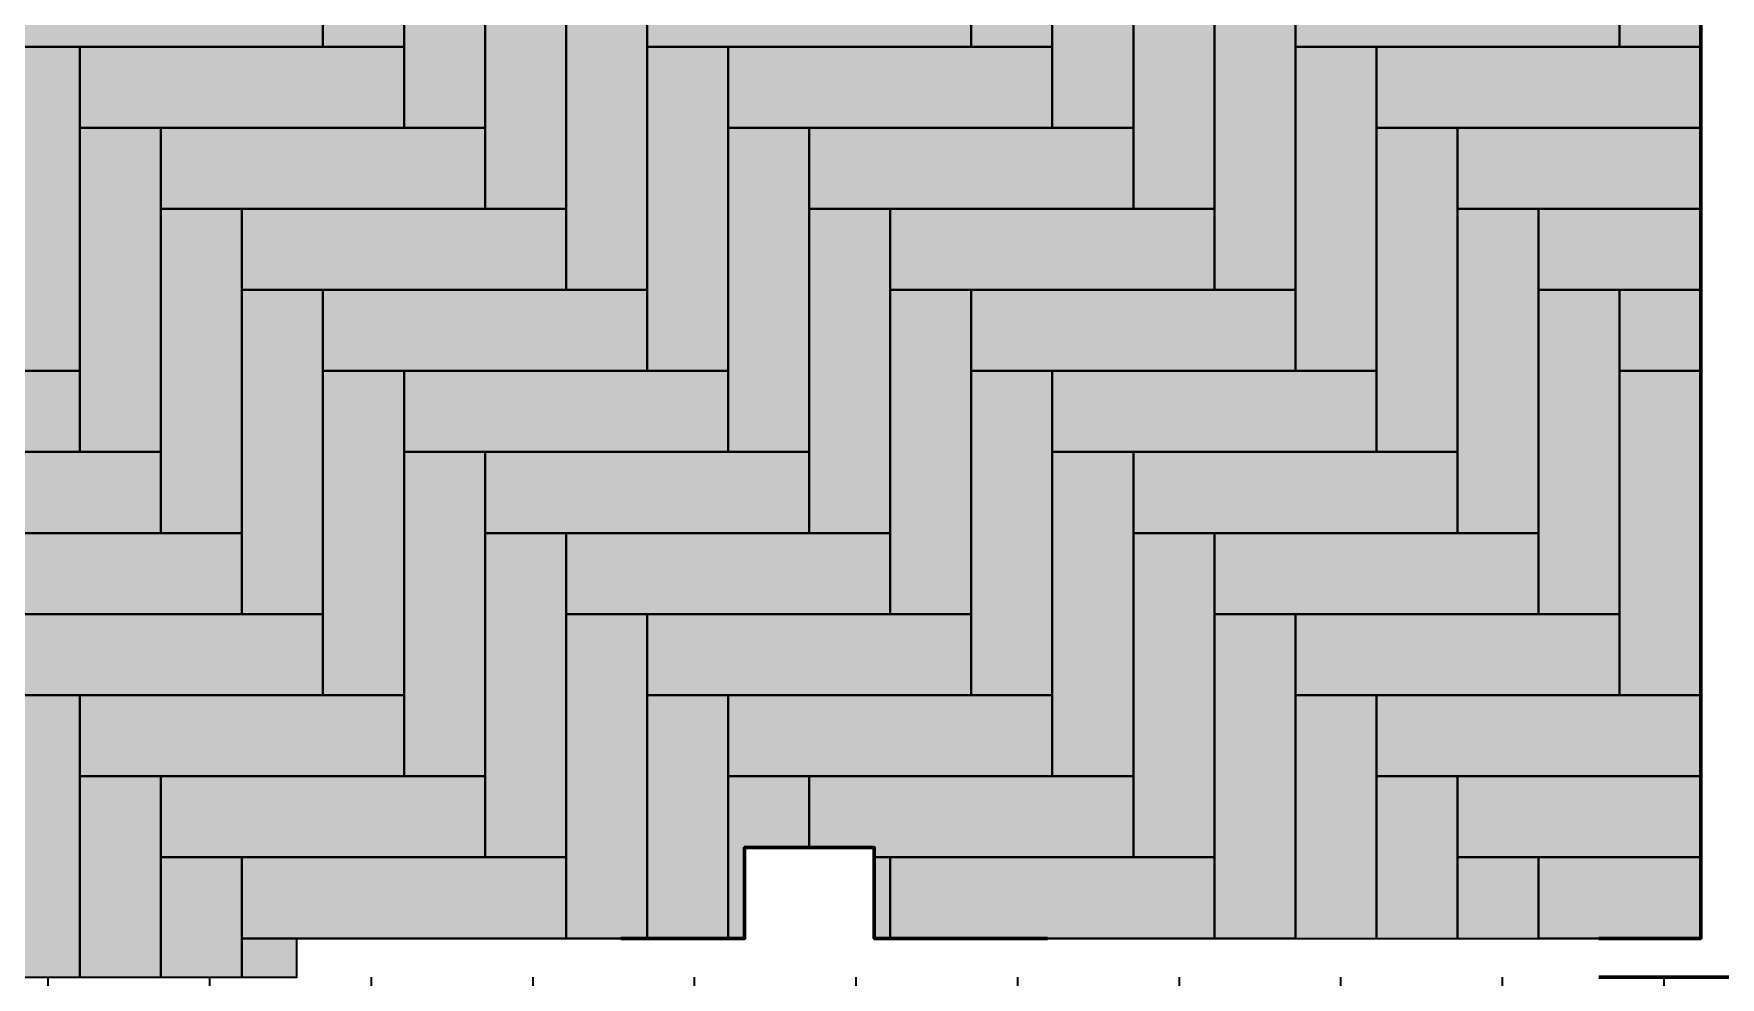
# Model space of a CAD drawing. Header units: millimetres. Extents: x -510890 to 418982, y -118257 to 141350.
# Drawn here: x 70250 to 75452, y -8091 to -5181 of the extents above; entities that cross this region are included whole.
import ezdxf

# ---------------------------------------------------------------- set-up
doc = ezdxf.new("R2010")
doc.units = ezdxf.units.MM
doc.layers.add('АР_Площадь контур', color=220, linetype='Continuous', lineweight=35, plot=False)

msp = doc.modelspace()

# ---------------------------------------------------------------- hatches: boundary and pattern name
at = {"layer": 'АР_Площадь контур', "ltscale": 100, "true_color": 0xffffff}
h = msp.add_hatch(color=7, dxfattribs=at)
h.dxf.hatch_style = 1
h.paths.add_polyline_path([(71391.8, -4220.6), (71141.8, -4220.6), (71141.8, -5220.6), (71391.8, -5220.6)])
at = {"layer": 'АР_Площадь контур', "ltscale": 100, "true_color": 0x636466}
h = msp.add_hatch(color=251, dxfattribs=at)
h.dxf.hatch_style = 1
h.paths.add_polyline_path([(73391.8, -4220.6), (73141.8, -4220.6), (73141.8, -5220.6), (73391.8, -5220.6)])
at = {"layer": 'АР_Площадь контур', "ltscale": 100, "true_color": 0xc7c8ca}
h = msp.add_hatch(color=9, dxfattribs=at)
h.dxf.hatch_style = 1
h.paths.add_polyline_path([(75391.8, -4220.6), (75141.8, -4220.6), (75141.8, -5220.6), (75391.8, -5220.6)])
at = {"layer": 'АР_Площадь контур', "ltscale": 100, "true_color": 0x636466}
h = msp.add_hatch(color=251, dxfattribs=at)
h.dxf.hatch_style = 1
h.paths.add_polyline_path([(71641.8, -4470.6), (71391.8, -4470.6), (71391.8, -5470.6), (71641.8, -5470.6)])
at = {"layer": 'АР_Площадь контур', "ltscale": 100, "true_color": 0xc7c8ca}
h = msp.add_hatch(color=9, dxfattribs=at)
h.dxf.hatch_style = 1
h.paths.add_polyline_path([(73641.8, -4470.6), (73391.8, -4470.6), (73391.8, -5470.6), (73641.8, -5470.6)])
at = {"layer": 'АР_Площадь контур', "ltscale": 100, "true_color": 0xffffff}
h = msp.add_hatch(color=7, dxfattribs=at)
h.dxf.hatch_style = 1
h.paths.add_polyline_path([(75392.3, -5470.6), (75392.3, -4470.6), (75391.8, -4470.6), (75391.8, -5470.6)])
at = {"layer": 'АР_Площадь контур', "ltscale": 100, "true_color": 0xc7c8ca}
h = msp.add_hatch(color=9, dxfattribs=at)
h.dxf.hatch_style = 1
h.paths.add_polyline_path([(71891.8, -4720.6), (71641.8, -4720.6), (71641.8, -5720.6), (71891.8, -5720.6)])
at = {"layer": 'АР_Площадь контур', "ltscale": 100, "true_color": 0xffffff}
h = msp.add_hatch(color=7, dxfattribs=at)
h.dxf.hatch_style = 1
h.paths.add_polyline_path([(73891.8, -4720.6), (73641.8, -4720.6), (73641.8, -5720.6), (73891.8, -5720.6)])
h = msp.add_hatch(color=7, dxfattribs=at)
h.dxf.hatch_style = 1
h.paths.add_polyline_path([(71141.8, -4970.6), (70141.8, -4970.6), (70141.8, -5220.6), (71141.8, -5220.6)])
h = msp.add_hatch(color=7, dxfattribs=at)
h.dxf.hatch_style = 1
h.paths.add_polyline_path([(72141.8, -4970.6), (71891.8, -4970.6), (71891.8, -5970.6), (72141.8, -5970.6)])
at = {"layer": 'АР_Площадь контур', "ltscale": 100, "true_color": 0x636466}
h = msp.add_hatch(color=251, dxfattribs=at)
h.dxf.hatch_style = 1
h.paths.add_polyline_path([(73141.8, -4970.6), (72141.8, -4970.6), (72141.8, -5220.6), (73141.8, -5220.6)])
h = msp.add_hatch(color=251, dxfattribs=at)
h.dxf.hatch_style = 1
h.paths.add_polyline_path([(74141.8, -4970.6), (73891.8, -4970.6), (73891.8, -5970.6), (74141.8, -5970.6)])
at = {"layer": 'АР_Площадь контур', "ltscale": 100, "true_color": 0xc7c8ca}
h = msp.add_hatch(color=9, dxfattribs=at)
h.dxf.hatch_style = 1
h.paths.add_polyline_path([(75141.8, -4970.6), (74141.8, -4970.6), (74141.8, -5220.6), (75141.8, -5220.6)])
at = {"layer": 'АР_Площадь контур', "ltscale": 100, "true_color": 0xffffff}
h = msp.add_hatch(color=7, dxfattribs=at)
h.dxf.hatch_style = 1
h.paths.add_polyline_path([(70391.8, -5220.6), (70141.8, -5220.6), (70141.8, -6220.6), (70391.8, -6220.6)])
at = {"layer": 'АР_Площадь контур', "ltscale": 100, "true_color": 0x636466}
h = msp.add_hatch(color=251, dxfattribs=at)
h.dxf.hatch_style = 1
h.paths.add_polyline_path([(71391.8, -5220.6), (70391.8, -5220.6), (70391.8, -5470.6), (71391.8, -5470.6)])
h = msp.add_hatch(color=251, dxfattribs=at)
h.dxf.hatch_style = 1
h.paths.add_polyline_path([(72391.8, -5220.6), (72141.8, -5220.6), (72141.8, -6220.6), (72391.8, -6220.6)])
at = {"layer": 'АР_Площадь контур', "ltscale": 100, "true_color": 0xc7c8ca}
h = msp.add_hatch(color=9, dxfattribs=at)
h.dxf.hatch_style = 1
h.paths.add_polyline_path([(73391.8, -5220.6), (72391.8, -5220.6), (72391.8, -5470.6), (73391.8, -5470.6)])
h = msp.add_hatch(color=9, dxfattribs=at)
h.dxf.hatch_style = 1
h.paths.add_polyline_path([(74391.8, -5220.6), (74141.8, -5220.6), (74141.8, -6220.6), (74391.8, -6220.6)])
at = {"layer": 'АР_Площадь контур', "ltscale": 100, "true_color": 0xffffff}
h = msp.add_hatch(color=7, dxfattribs=at)
h.dxf.hatch_style = 1
h.paths.add_polyline_path([(75391.8, -5220.6), (74391.8, -5220.6), (74391.8, -5470.6), (75391.8, -5470.6)])
at = {"layer": 'АР_Площадь контур', "ltscale": 100, "true_color": 0x636466}
h = msp.add_hatch(color=251, dxfattribs=at)
h.dxf.hatch_style = 1
h.paths.add_polyline_path([(70641.8, -5470.6), (70391.8, -5470.6), (70391.8, -6470.6), (70641.8, -6470.6)])
at = {"layer": 'АР_Площадь контур', "ltscale": 100, "true_color": 0xc7c8ca}
h = msp.add_hatch(color=9, dxfattribs=at)
h.dxf.hatch_style = 1
h.paths.add_polyline_path([(71641.8, -5470.6), (70641.8, -5470.6), (70641.8, -5720.6), (71641.8, -5720.6)])
h = msp.add_hatch(color=9, dxfattribs=at)
h.dxf.hatch_style = 1
h.paths.add_polyline_path([(72641.8, -5470.6), (72391.8, -5470.6), (72391.8, -6470.6), (72641.8, -6470.6)])
at = {"layer": 'АР_Площадь контур', "ltscale": 100, "true_color": 0xffffff}
h = msp.add_hatch(color=7, dxfattribs=at)
h.dxf.hatch_style = 1
h.paths.add_polyline_path([(73641.8, -5470.6), (72641.8, -5470.6), (72641.8, -5720.6), (73641.8, -5720.6)])
h = msp.add_hatch(color=7, dxfattribs=at)
h.dxf.hatch_style = 1
h.paths.add_polyline_path([(74641.8, -5470.6), (74391.8, -5470.6), (74391.8, -6470.6), (74641.8, -6470.6)])
at = {"layer": 'АР_Площадь контур', "ltscale": 100, "true_color": 0x636466}
h = msp.add_hatch(color=251, dxfattribs=at)
h.dxf.hatch_style = 1
h.paths.add_polyline_path([(75392.3, -5720.6), (75392.3, -5470.6), (74641.8, -5470.6), (74641.8, -5720.6)])
at = {"layer": 'АР_Площадь контур', "ltscale": 100, "true_color": 0xc7c8ca}
h = msp.add_hatch(color=9, dxfattribs=at)
h.dxf.hatch_style = 1
h.paths.add_polyline_path([(70891.8, -5720.6), (70641.8, -5720.6), (70641.8, -6720.6), (70891.8, -6720.6)])
at = {"layer": 'АР_Площадь контур', "ltscale": 100, "true_color": 0xffffff}
h = msp.add_hatch(color=7, dxfattribs=at)
h.dxf.hatch_style = 1
h.paths.add_polyline_path([(71891.8, -5720.6), (70891.8, -5720.6), (70891.8, -5970.6), (71891.8, -5970.6)])
h = msp.add_hatch(color=7, dxfattribs=at)
h.dxf.hatch_style = 1
h.paths.add_polyline_path([(72891.8, -5720.6), (72641.8, -5720.6), (72641.8, -6720.6), (72891.8, -6720.6)])
at = {"layer": 'АР_Площадь контур', "ltscale": 100, "true_color": 0x636466}
h = msp.add_hatch(color=251, dxfattribs=at)
h.dxf.hatch_style = 1
h.paths.add_polyline_path([(73891.8, -5720.6), (72891.8, -5720.6), (72891.8, -5970.6), (73891.8, -5970.6)])
h = msp.add_hatch(color=251, dxfattribs=at)
h.dxf.hatch_style = 1
h.paths.add_polyline_path([(74891.8, -5720.6), (74641.8, -5720.6), (74641.8, -6720.6), (74891.8, -6720.6)])
at = {"layer": 'АР_Площадь контур', "ltscale": 100, "true_color": 0xc7c8ca}
h = msp.add_hatch(color=9, dxfattribs=at)
h.dxf.hatch_style = 1
h.paths.add_polyline_path([(75392.3, -5970.6), (75392.3, -5720.6), (74891.8, -5720.6), (74891.8, -5970.6)])
at = {"layer": 'АР_Площадь контур', "ltscale": 100, "true_color": 0xffffff}
h = msp.add_hatch(color=7, dxfattribs=at)
h.dxf.hatch_style = 1
h.paths.add_polyline_path([(71141.8, -5970.6), (70891.8, -5970.6), (70891.8, -6970.6), (71141.8, -6970.6)])
at = {"layer": 'АР_Площадь контур', "ltscale": 100, "true_color": 0x636466}
h = msp.add_hatch(color=251, dxfattribs=at)
h.dxf.hatch_style = 1
h.paths.add_polyline_path([(72141.8, -5970.6), (71141.8, -5970.6), (71141.8, -6220.6), (72141.8, -6220.6)])
h = msp.add_hatch(color=251, dxfattribs=at)
h.dxf.hatch_style = 1
h.paths.add_polyline_path([(73141.8, -5970.6), (72891.8, -5970.6), (72891.8, -6970.6), (73141.8, -6970.6)])
at = {"layer": 'АР_Площадь контур', "ltscale": 100, "true_color": 0xc7c8ca}
h = msp.add_hatch(color=9, dxfattribs=at)
h.dxf.hatch_style = 1
h.paths.add_polyline_path([(74141.8, -5970.6), (73141.8, -5970.6), (73141.8, -6220.6), (74141.8, -6220.6)])
h = msp.add_hatch(color=9, dxfattribs=at)
h.dxf.hatch_style = 1
h.paths.add_polyline_path([(75141.8, -5970.6), (74891.8, -5970.6), (74891.8, -6970.6), (75141.8, -6970.6)])
at = {"layer": 'АР_Площадь контур', "ltscale": 100, "true_color": 0xffffff}
h = msp.add_hatch(color=7, dxfattribs=at)
h.dxf.hatch_style = 1
h.paths.add_polyline_path([(75392.3, -6220.6), (75392.3, -5970.6), (75141.8, -5970.6), (75141.8, -6220.6)])
at = {"layer": 'АР_Площадь контур', "ltscale": 100, "true_color": 0x636466}
h = msp.add_hatch(color=251, dxfattribs=at)
h.dxf.hatch_style = 1
h.paths.add_polyline_path([(70391.8, -6220.6), (69391.8, -6220.6), (69391.8, -6470.6), (70391.8, -6470.6)])
h = msp.add_hatch(color=251, dxfattribs=at)
h.dxf.hatch_style = 1
h.paths.add_polyline_path([(71391.8, -6220.6), (71141.8, -6220.6), (71141.8, -7220.6), (71391.8, -7220.6)])
at = {"layer": 'АР_Площадь контур', "ltscale": 100, "true_color": 0xc7c8ca}
h = msp.add_hatch(color=9, dxfattribs=at)
h.dxf.hatch_style = 1
h.paths.add_polyline_path([(72391.8, -6220.6), (71391.8, -6220.6), (71391.8, -6470.6), (72391.8, -6470.6)])
h = msp.add_hatch(color=9, dxfattribs=at)
h.dxf.hatch_style = 1
h.paths.add_polyline_path([(73391.8, -6220.6), (73141.8, -6220.6), (73141.8, -7220.6), (73391.8, -7220.6)])
at = {"layer": 'АР_Площадь контур', "ltscale": 100, "true_color": 0xffffff}
h = msp.add_hatch(color=7, dxfattribs=at)
h.dxf.hatch_style = 1
h.paths.add_polyline_path([(74391.8, -6220.6), (73391.8, -6220.6), (73391.8, -6470.6), (74391.8, -6470.6)])
h = msp.add_hatch(color=7, dxfattribs=at)
h.dxf.hatch_style = 1
h.paths.add_polyline_path([(75391.8, -6220.6), (75141.8, -6220.6), (75141.8, -7220.6), (75391.8, -7220.6)])
at = {"layer": 'АР_Площадь контур', "ltscale": 100, "true_color": 0x636466}
h = msp.add_hatch(color=251, dxfattribs=at)
h.dxf.hatch_style = 1
h.paths.add_polyline_path([(75392.3, -6470.6), (75392.3, -6220.6), (75391.8, -6220.6), (75391.8, -6470.6)])
at = {"layer": 'АР_Площадь контур', "ltscale": 100, "true_color": 0xc7c8ca}
h = msp.add_hatch(color=9, dxfattribs=at)
h.dxf.hatch_style = 1
h.paths.add_polyline_path([(70641.8, -6470.6), (69641.8, -6470.6), (69641.8, -6720.6), (70641.8, -6720.6)])
h = msp.add_hatch(color=9, dxfattribs=at)
h.dxf.hatch_style = 1
h.paths.add_polyline_path([(71641.8, -6470.6), (71391.8, -6470.6), (71391.8, -7470.6), (71641.8, -7470.6)])
at = {"layer": 'АР_Площадь контур', "ltscale": 100, "true_color": 0xffffff}
h = msp.add_hatch(color=7, dxfattribs=at)
h.dxf.hatch_style = 1
h.paths.add_polyline_path([(72641.8, -6470.6), (71641.8, -6470.6), (71641.8, -6720.6), (72641.8, -6720.6)])
h = msp.add_hatch(color=7, dxfattribs=at)
h.dxf.hatch_style = 1
h.paths.add_polyline_path([(73641.8, -6470.6), (73391.8, -6470.6), (73391.8, -7470.6), (73641.8, -7470.6)])
at = {"layer": 'АР_Площадь контур', "ltscale": 100, "true_color": 0x636466}
h = msp.add_hatch(color=251, dxfattribs=at)
h.dxf.hatch_style = 1
h.paths.add_polyline_path([(74641.8, -6470.6), (73641.8, -6470.6), (73641.8, -6720.6), (74641.8, -6720.6)])
h = msp.add_hatch(color=251, dxfattribs=at)
h.dxf.hatch_style = 1
h.paths.add_polyline_path([(75392.4, -7470.6), (75392.3, -6470.6), (75391.8, -6470.6), (75391.8, -7470.6)])
at = {"layer": 'АР_Площадь контур', "ltscale": 100, "true_color": 0xffffff}
h = msp.add_hatch(color=7, dxfattribs=at)
h.dxf.hatch_style = 1
h.paths.add_polyline_path([(70891.8, -6720.6), (69891.8, -6720.6), (69891.8, -6970.6), (70891.8, -6970.6)])
h = msp.add_hatch(color=7, dxfattribs=at)
h.dxf.hatch_style = 1
h.paths.add_polyline_path([(71891.8, -6720.6), (71641.8, -6720.6), (71641.8, -7720.6), (71891.8, -7720.6)])
at = {"layer": 'АР_Площадь контур', "ltscale": 100, "true_color": 0x636466}
h = msp.add_hatch(color=251, dxfattribs=at)
h.dxf.hatch_style = 1
h.paths.add_polyline_path([(72891.8, -6720.6), (71891.8, -6720.6), (71891.8, -6970.6), (72891.8, -6970.6)])
h = msp.add_hatch(color=251, dxfattribs=at)
h.dxf.hatch_style = 1
h.paths.add_polyline_path([(73891.8, -6720.6), (73641.8, -6720.6), (73641.8, -7720.6), (73891.8, -7720.6)])
at = {"layer": 'АР_Площадь контур', "ltscale": 100, "true_color": 0xc7c8ca}
h = msp.add_hatch(color=9, dxfattribs=at)
h.dxf.hatch_style = 1
h.paths.add_polyline_path([(74891.8, -6720.6), (73891.8, -6720.6), (73891.8, -6970.6), (74891.8, -6970.6)])
at = {"layer": 'АР_Площадь контур', "ltscale": 100, "true_color": 0x636466}
h = msp.add_hatch(color=251, dxfattribs=at)
h.dxf.hatch_style = 1
h.paths.add_polyline_path([(71141.8, -6970.6), (70141.8, -6970.6), (70141.8, -7220.6), (71141.8, -7220.6)])
h = msp.add_hatch(color=251, dxfattribs=at)
h.dxf.hatch_style = 1
h.paths.add_polyline_path([(72141.8, -6970.6), (71891.8, -6970.6), (71891.8, -7970.6), (72141.8, -7970.6)])
at = {"layer": 'АР_Площадь контур', "ltscale": 100, "true_color": 0xc7c8ca}
h = msp.add_hatch(color=9, dxfattribs=at)
h.dxf.hatch_style = 1
h.paths.add_polyline_path([(73141.8, -6970.6), (72141.8, -6970.6), (72141.8, -7220.6), (73141.8, -7220.6)])
h = msp.add_hatch(color=9, dxfattribs=at)
h.dxf.hatch_style = 1
h.paths.add_polyline_path([(74141.8, -6970.6), (73891.8, -6970.6), (73891.8, -7970.6), (74141.8, -7970.6)])
at = {"layer": 'АР_Площадь контур', "ltscale": 100, "true_color": 0xffffff}
h = msp.add_hatch(color=7, dxfattribs=at)
h.dxf.hatch_style = 1
h.paths.add_polyline_path([(75141.8, -6970.6), (74141.8, -6970.6), (74141.8, -7220.6), (75141.8, -7220.6)])
at = {"layer": 'АР_Площадь контур', "ltscale": 100, "true_color": 0x636466}
h = msp.add_hatch(color=251, dxfattribs=at)
h.dxf.hatch_style = 1
h.paths.add_polyline_path([(70141.8, -8090.6), (70391.8, -8090.6), (70391.8, -7220.6), (70141.8, -7220.6)])
at = {"layer": 'АР_Площадь контур', "ltscale": 100, "true_color": 0xc7c8ca}
h = msp.add_hatch(color=9, dxfattribs=at)
h.dxf.hatch_style = 1
h.paths.add_polyline_path([(71391.8, -7220.6), (70391.8, -7220.6), (70391.8, -7470.6), (71391.8, -7470.6)])
h = msp.add_hatch(color=9, dxfattribs=at)
h.dxf.hatch_style = 1
h.paths.add_polyline_path([(72141.8, -7970.6), (72391.8, -7970.6), (72391.8, -7220.6), (72141.8, -7220.6)])
at = {"layer": 'АР_Площадь контур', "ltscale": 100, "true_color": 0xffffff}
h = msp.add_hatch(color=7, dxfattribs=at)
h.dxf.hatch_style = 1
h.paths.add_polyline_path([(73391.8, -7220.6), (72391.8, -7220.6), (72391.8, -7470.6), (73391.8, -7470.6)])
h = msp.add_hatch(color=7, dxfattribs=at)
h.dxf.hatch_style = 1
h.paths.add_polyline_path([(74141.8, -7970.6), (74391.8, -7970.6), (74391.8, -7220.6), (74141.8, -7220.6)])
at = {"layer": 'АР_Площадь контур', "ltscale": 100, "true_color": 0x636466}
h = msp.add_hatch(color=251, dxfattribs=at)
h.dxf.hatch_style = 1
h.paths.add_polyline_path([(75391.8, -7220.6), (74391.8, -7220.6), (74391.8, -7470.6), (75391.8, -7470.6)])
at = {"layer": 'АР_Площадь контур', "ltscale": 100, "true_color": 0xc7c8ca}
h = msp.add_hatch(color=9, dxfattribs=at)
h.dxf.hatch_style = 1
h.paths.add_polyline_path([(70391.8, -8090.6), (70641.8, -8090.6), (70641.8, -7470.6), (70391.8, -7470.6)])
at = {"layer": 'АР_Площадь контур', "ltscale": 100, "true_color": 0xffffff}
h = msp.add_hatch(color=7, dxfattribs=at)
h.dxf.hatch_style = 1
h.paths.add_polyline_path([(71641.8, -7470.6), (70641.8, -7470.6), (70641.8, -7720.6), (71641.8, -7720.6)])
h = msp.add_hatch(color=7, dxfattribs=at)
h.dxf.hatch_style = 1
h.paths.add_polyline_path([(72391.8, -7970.6), (72442.3, -7970.6), (72442.3, -7690.6), (72641.8, -7690.6), (72641.8, -7470.6), (72391.8, -7470.6)])
at = {"layer": 'АР_Площадь контур', "ltscale": 100, "true_color": 0x636466}
h = msp.add_hatch(color=251, dxfattribs=at)
h.dxf.hatch_style = 1
h.paths.add_polyline_path([(72641.8, -7690.6), (72842.3, -7690.6), (72842.3, -7720.6), (73641.8, -7720.6), (73641.8, -7470.6), (72641.8, -7470.6)])
h = msp.add_hatch(color=251, dxfattribs=at)
h.dxf.hatch_style = 1
h.paths.add_polyline_path([(74391.8, -7970.6), (74641.8, -7970.6), (74641.8, -7470.6), (74391.8, -7470.6)])
at = {"layer": 'АР_Площадь контур', "ltscale": 100, "true_color": 0xc7c8ca}
h = msp.add_hatch(color=9, dxfattribs=at)
h.dxf.hatch_style = 1
h.paths.add_polyline_path([(75392.4, -7720.6), (75392.4, -7470.6), (74641.8, -7470.6), (74641.8, -7720.6)])
at = {"layer": 'АР_Площадь контур', "ltscale": 100, "true_color": 0xffffff}
h = msp.add_hatch(color=7, dxfattribs=at)
h.dxf.hatch_style = 1
h.paths.add_polyline_path([(70641.8, -8090.6), (70891.8, -8090.6), (70891.8, -7720.6), (70641.8, -7720.6)])
at = {"layer": 'АР_Площадь контур', "ltscale": 100, "true_color": 0x636466}
h = msp.add_hatch(color=251, dxfattribs=at)
h.dxf.hatch_style = 1
h.paths.add_polyline_path([(71891.8, -7720.6), (70891.8, -7720.6), (70891.8, -7970.6), (71891.8, -7970.6)])
h = msp.add_hatch(color=251, dxfattribs=at)
h.dxf.hatch_style = 1
h.paths.add_polyline_path([(72842.3, -7720.6), (72842.3, -7970.6), (72891.8, -7970.6), (72891.8, -7720.6)])
at = {"layer": 'АР_Площадь контур', "ltscale": 100, "true_color": 0xc7c8ca}
h = msp.add_hatch(color=9, dxfattribs=at)
h.dxf.hatch_style = 1
h.paths.add_polyline_path([(73891.8, -7720.6), (72891.8, -7720.6), (72891.8, -7970.6), (73891.8, -7970.6)])
h = msp.add_hatch(color=9, dxfattribs=at)
h.dxf.hatch_style = 1
h.paths.add_polyline_path([(74641.8, -7970.6), (74891.8, -7970.6), (74891.8, -7720.6), (74641.8, -7720.6)])
at = {"layer": 'АР_Площадь контур', "ltscale": 100, "true_color": 0xffffff}
h = msp.add_hatch(color=7, dxfattribs=at)
h.dxf.hatch_style = 1
h.paths.add_polyline_path([(75392.4, -7970.6), (75392.4, -7720.6), (74891.8, -7720.6), (74891.8, -7970.6)])
at = {"layer": 'АР_Площадь контур', "ltscale": 100, "true_color": 0x636466}
h = msp.add_hatch(color=251, dxfattribs=at)
h.dxf.hatch_style = 1
h.paths.add_polyline_path([(70891.8, -8090.6), (71060.7, -8090.6), (71060.7, -7970.6), (70891.8, -7970.6)])
at = {"layer": 'АР_Площадь контур', "true_color": 0x000000, "transparency": 33554687}
h = msp.add_hatch(dxfattribs=at)
h.set_pattern_fill('ANSI37', color=18, scale=157, angle=45, style=0)
h.set_pattern_definition([(90, (2999.9, -126491.3), (-498.475, 0), []), (180, (2999.9, -126491.3), (-6e-14, -498.475), [])])
edge = h.paths.add_edge_path()
edge.add_line((84877.3, -8090.6), (84877.3, -11580.6))
edge.add_arc((75594.3, -10828.3), 9313.5, 273.74258, 355.36679, ccw=False)
edge.add_line((76202.2, -20121.9), (75392.2, -20121.9))
edge.add_line((75392.2, -20121.9), (75392.2, -27555.6))
edge.add_line((75392.2, -27555.6), (78132.4, -27555.6))
edge.add_line((78132.4, -27555.6), (78132.3, -27575.6))
edge.add_line((78132.3, -27575.6), (78642.3, -27575.6))
edge.add_line((78642.3, -27575.6), (78642.3, -29275.6))
edge.add_line((78642.3, -29275.6), (77412.9, -29275.6))
edge.add_line((77412.9, -29275.6), (77412.9, -32090.6))
edge.add_line((77412.9, -32090.6), (72842.3, -32090.6))
edge.add_line((72842.3, -32090.6), (72842.3, -19690.6))
edge.add_line((72842.3, -19690.6), (66562.3, -19690.6))
edge.add_line((66562.3, -19690.6), (66562.3, -17550.1))
edge.add_line((66562.3, -17550.1), (70382.3, -17550.1))
edge.add_line((70382.3, -17550.1), (70382.3, -16830.1))
edge.add_line((70382.3, -16830.1), (71581.7, -16830.1))
edge.add_line((71581.7, -16830.1), (71582.8, -17550.1))
edge.add_line((71582.8, -17550.1), (72845.8, -17550.1))
edge.add_line((72845.8, -17550.1), (72842.3, -14421.3))
edge.add_line((72842.3, -14421.3), (78442.3, -14090.6))
edge.add_line((78442.3, -14090.6), (78842.3, -14090.6))
edge.add_line((78842.3, -14090.6), (78842.3, -13690.6))
edge.add_line((78842.3, -13690.6), (78442.3, -13690.6))
edge.add_line((78442.3, -13690.6), (78442.3, -14090.6))
edge.add_line((78442.3, -14090.6), (72842.3, -14421.3))
edge.add_line((72842.3, -14421.3), (72842.3, -11090.6))
edge.add_line((72842.3, -11090.6), (66562.3, -11090.6))
edge.add_line((66562.3, -11090.6), (66562.3, -8090.6))
edge.add_line((66562.3, -8090.6), (84877.3, -8090.6))

# ---------------------------------------------------------------- linework, layer by layer
at = {"layer": 'АР_Площадь контур', "color": 7, "ltscale": 100}
msp.add_lwpolyline([(66892.3, 169.4), (66382.3, 169.4), (66382.3, 292.7), (66082.3, 292.7, 0.374731), (58459, -7330.6), (58459, -7390.7), (64742.8, -7390.7), (64742.8, -7991.6), (66442.3, -7992.6), (66442.5, -7690.6), (66842.3, -7690.6), (66842.3, -7970.6), (69360.7, -7970.6), (69360.7, -8090.6), (71060.7, -8090.6), (71060.7, -7970.6), (72442.3, -7970.6), (72442.3, -7690.6), (72842.3, -7690.6), (72842.3, -7970.6), (75392.4, -7970.6), (75392.3, 3859.4), (66892.3, 3859.4)], format="xyb", close=True, dxfattribs=at)
for points in [[(71141.8, -5220.6), (71141.8, -4220.6), (71391.8, -4220.6), (71391.8, -5220.6)], [(73141.8, -5220.6), (73141.8, -4220.6), (73391.8, -4220.6), (73391.8, -5220.6)], [(75141.8, -5220.6), (75141.8, -4220.6), (75391.8, -4220.6), (75391.8, -5220.6)], [(71391.8, -5470.6), (71391.8, -4470.6), (71641.8, -4470.6), (71641.8, -5470.6)], [(73391.8, -5470.6), (73391.8, -4470.6), (73641.8, -4470.6), (73641.8, -5470.6)], [(71641.8, -5720.6), (71641.8, -4720.6), (71891.8, -4720.6), (71891.8, -5720.6)], [(73641.8, -5720.6), (73641.8, -4720.6), (73891.8, -4720.6), (73891.8, -5720.6)], [(70141.8, -4970.6), (71141.8, -4970.6), (71141.8, -5220.6), (70141.8, -5220.6)], [(71891.8, -5970.6), (71891.8, -4970.6), (72141.8, -4970.6), (72141.8, -5970.6)], [(72141.8, -4970.6), (73141.8, -4970.6), (73141.8, -5220.6), (72141.8, -5220.6)], [(73891.8, -5970.6), (73891.8, -4970.6), (74141.8, -4970.6), (74141.8, -5970.6)], [(74141.8, -4970.6), (75141.8, -4970.6), (75141.8, -5220.6), (74141.8, -5220.6)], [(70141.8, -6220.6), (70141.8, -5220.6), (70391.8, -5220.6), (70391.8, -6220.6)], [(70391.8, -5220.6), (71391.8, -5220.6), (71391.8, -5470.6), (70391.8, -5470.6)], [(72141.8, -6220.6), (72141.8, -5220.6), (72391.8, -5220.6), (72391.8, -6220.6)], [(72391.8, -5220.6), (73391.8, -5220.6), (73391.8, -5470.6), (72391.8, -5470.6)], [(74141.8, -6220.6), (74141.8, -5220.6), (74391.8, -5220.6), (74391.8, -6220.6)], [(74391.8, -5220.6), (75391.8, -5220.6), (75391.8, -5470.6), (74391.8, -5470.6)], [(70391.8, -6470.6), (70391.8, -5470.6), (70641.8, -5470.6), (70641.8, -6470.6)], [(70641.8, -5470.6), (71641.8, -5470.6), (71641.8, -5720.6), (70641.8, -5720.6)], [(72391.8, -6470.6), (72391.8, -5470.6), (72641.8, -5470.6), (72641.8, -6470.6)], [(72641.8, -5470.6), (73641.8, -5470.6), (73641.8, -5720.6), (72641.8, -5720.6)], [(74391.8, -6470.6), (74391.8, -5470.6), (74641.8, -5470.6), (74641.8, -6470.6)], [(70641.8, -6720.6), (70641.8, -5720.6), (70891.8, -5720.6), (70891.8, -6720.6)], [(70891.8, -5720.6), (71891.8, -5720.6), (71891.8, -5970.6), (70891.8, -5970.6)], [(72641.8, -6720.6), (72641.8, -5720.6), (72891.8, -5720.6), (72891.8, -6720.6)], [(72891.8, -5720.6), (73891.8, -5720.6), (73891.8, -5970.6), (72891.8, -5970.6)], [(74641.8, -6720.6), (74641.8, -5720.6), (74891.8, -5720.6), (74891.8, -6720.6)], [(70891.8, -6970.6), (70891.8, -5970.6), (71141.8, -5970.6), (71141.8, -6970.6)], [(71141.8, -5970.6), (72141.8, -5970.6), (72141.8, -6220.6), (71141.8, -6220.6)], [(72891.8, -6970.6), (72891.8, -5970.6), (73141.8, -5970.6), (73141.8, -6970.6)], [(73141.8, -5970.6), (74141.8, -5970.6), (74141.8, -6220.6), (73141.8, -6220.6)], [(74891.8, -6970.6), (74891.8, -5970.6), (75141.8, -5970.6), (75141.8, -6970.6)], [(69391.8, -6220.6), (70391.8, -6220.6), (70391.8, -6470.6), (69391.8, -6470.6)], [(71141.8, -7220.6), (71141.8, -6220.6), (71391.8, -6220.6), (71391.8, -7220.6)], [(71391.8, -6220.6), (72391.8, -6220.6), (72391.8, -6470.6), (71391.8, -6470.6)], [(73141.8, -7220.6), (73141.8, -6220.6), (73391.8, -6220.6), (73391.8, -7220.6)], [(73391.8, -6220.6), (74391.8, -6220.6), (74391.8, -6470.6), (73391.8, -6470.6)], [(75141.8, -7220.6), (75141.8, -6220.6), (75391.8, -6220.6), (75391.8, -7220.6)], [(69641.8, -6470.6), (70641.8, -6470.6), (70641.8, -6720.6), (69641.8, -6720.6)], [(71391.8, -7470.6), (71391.8, -6470.6), (71641.8, -6470.6), (71641.8, -7470.6)], [(71641.8, -6470.6), (72641.8, -6470.6), (72641.8, -6720.6), (71641.8, -6720.6)], [(73391.8, -7470.6), (73391.8, -6470.6), (73641.8, -6470.6), (73641.8, -7470.6)], [(73641.8, -6470.6), (74641.8, -6470.6), (74641.8, -6720.6), (73641.8, -6720.6)], [(69891.8, -6720.6), (70891.8, -6720.6), (70891.8, -6970.6), (69891.8, -6970.6)], [(71641.8, -7720.6), (71641.8, -6720.6), (71891.8, -6720.6), (71891.8, -7720.6)], [(71891.8, -6720.6), (72891.8, -6720.6), (72891.8, -6970.6), (71891.8, -6970.6)], [(73641.8, -7720.6), (73641.8, -6720.6), (73891.8, -6720.6), (73891.8, -7720.6)], [(73891.8, -6720.6), (74891.8, -6720.6), (74891.8, -6970.6), (73891.8, -6970.6)], [(70141.8, -6970.6), (71141.8, -6970.6), (71141.8, -7220.6), (70141.8, -7220.6)], [(71891.8, -7970.6), (71891.8, -6970.6), (72141.8, -6970.6), (72141.8, -7970.6)], [(72141.8, -6970.6), (73141.8, -6970.6), (73141.8, -7220.6), (72141.8, -7220.6)], [(73891.8, -7970.6), (73891.8, -6970.6), (74141.8, -6970.6), (74141.8, -7970.6)], [(74141.8, -6970.6), (75141.8, -6970.6), (75141.8, -7220.6), (74141.8, -7220.6)], [(70391.8, -7220.6), (71391.8, -7220.6), (71391.8, -7470.6), (70391.8, -7470.6)], [(72391.8, -7220.6), (73391.8, -7220.6), (73391.8, -7470.6), (72391.8, -7470.6)], [(74391.8, -7220.6), (75391.8, -7220.6), (75391.8, -7470.6), (74391.8, -7470.6)], [(70641.8, -7470.6), (71641.8, -7470.6), (71641.8, -7720.6), (70641.8, -7720.6)], [(70891.8, -7720.6), (71891.8, -7720.6), (71891.8, -7970.6), (70891.8, -7970.6)], [(72891.8, -7720.6), (73891.8, -7720.6), (73891.8, -7970.6), (72891.8, -7970.6)]]:
    msp.add_lwpolyline(points, close=True, dxfattribs=at)
at = {"layer": 'АР_Площадь контур', "lineweight": 60}
for points in [[(75077.3, -7970.6), (75392.3, -7970.6), (75392.3, -4231)], [(72060.7, -7970.6), (72442.3, -7970.6), (72442.3, -7690.6), (72842.3, -7690.6), (72842.3, -7970.6), (73377.3, -7970.6)], [(75077.3, -8090.6), (75612.3, -8090.4)]]:
    msp.add_lwpolyline(points, dxfattribs=at)
at = {"layer": 'АР_Площадь контур', "color": 7, "ltscale": 100}
for points in [[(75392.3, -5470.6), (75391.8, -5470.6), (75391.8, -4470.6), (75392.3, -4470.6)], [(75392.3, -5720.6), (74641.8, -5720.6), (74641.8, -5470.6), (75392.3, -5470.6)], [(75392.3, -5970.6), (74891.8, -5970.6), (74891.8, -5720.6), (75392.3, -5720.6)], [(75392.3, -6220.6), (75141.8, -6220.6), (75141.8, -5970.6), (75392.3, -5970.6)], [(75392.3, -6470.6), (75391.8, -6470.6), (75391.8, -6220.6), (75392.3, -6220.6)], [(75392.4, -7470.6), (75391.8, -7470.6), (75391.8, -6470.6), (75392.3, -6470.6)], [(70141.8, -8090.6), (70141.8, -7220.6), (70391.8, -7220.6), (70391.8, -8090.6)], [(72141.8, -7970.6), (72141.8, -7220.6), (72391.8, -7220.6), (72391.8, -7970.6)], [(74141.8, -7970.6), (74141.8, -7220.6), (74391.8, -7220.6), (74391.8, -7970.6)], [(70391.8, -8090.6), (70391.8, -7470.6), (70641.8, -7470.6), (70641.8, -8090.6)], [(72391.8, -7970.6), (72391.8, -7470.6), (72641.8, -7470.6), (72641.8, -7690.6)], [(72641.8, -7690.6), (72641.8, -7470.6), (73641.8, -7470.6), (73641.8, -7720.6), (72842.3, -7720.6)], [(74391.8, -7970.6), (74391.8, -7470.6), (74641.8, -7470.6), (74641.8, -7970.6)], [(75392.4, -7720.6), (74641.8, -7720.6), (74641.8, -7470.6), (75392.4, -7470.6)], [(70641.8, -8090.6), (70641.8, -7720.6), (70891.8, -7720.6), (70891.8, -8090.6)], [(72842.3, -7720.6), (72891.8, -7720.6), (72891.8, -7970.6)], [(74641.8, -7970.6), (74641.8, -7720.6), (74891.8, -7720.6), (74891.8, -7970.6)], [(75392.4, -7970.6), (74891.8, -7970.6), (74891.8, -7720.6), (75392.4, -7720.6)], [(70891.8, -8090.6), (70891.8, -7970.6), (71141.8, -7970.6)], [(71141.8, -7970.6), (72141.8, -7970.6)], [(72891.8, -7970.6), (73141.8, -7970.6)], [(73141.8, -7970.6), (74141.8, -7970.6)], [(75141.8, -7970.6), (75392.4, -7970.6)]]:
    msp.add_lwpolyline(points, dxfattribs=at)

doc.saveas('drawing.dxf')
